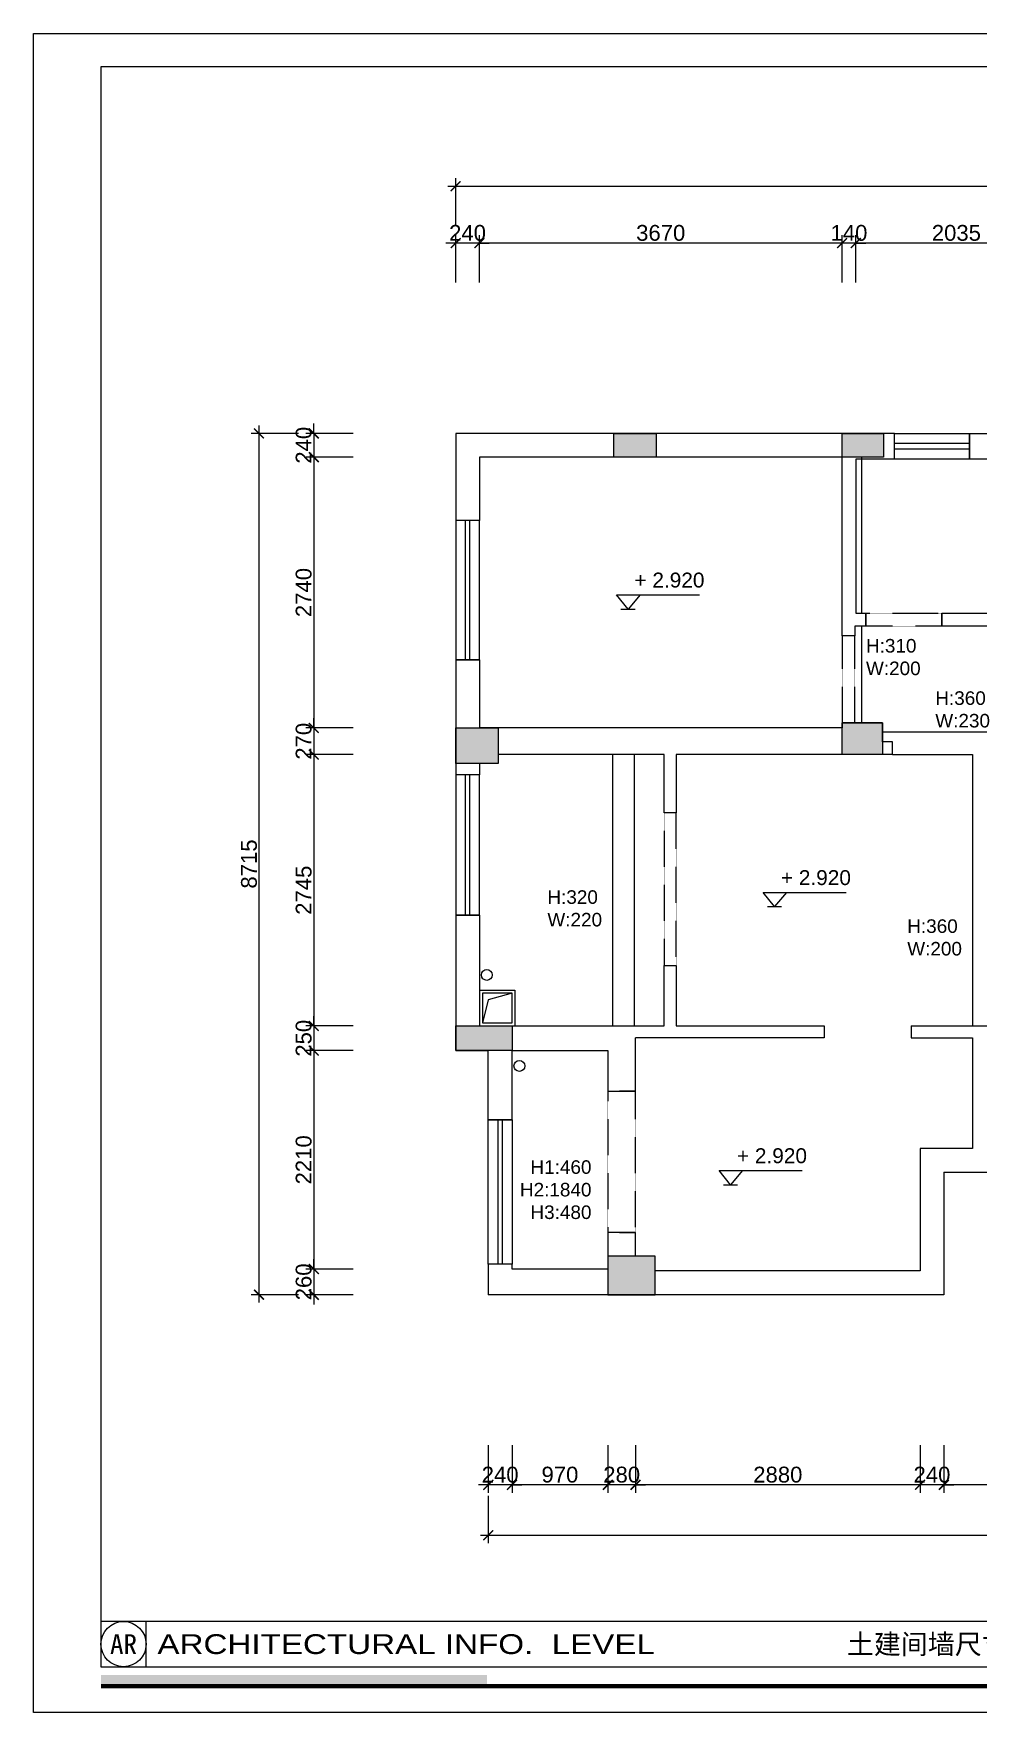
# Model space of a CAD drawing. Header units: millimetres. Extents: x 148889 to 229003, y -70503 to 111106.
# Drawn here: x 148889 to 158450, y -7813 to 9174 of the extents above; entities that cross this region are included whole.
import ezdxf
from ezdxf.enums import TextEntityAlignment as Align
from ezdxf.lldxf.tags import DXFTag

# ---------------------------------------------------------------- set-up
doc = ezdxf.new("R2010")
doc.units = ezdxf.units.MM
doc.header["$PDMODE"] = 3
doc.linetypes.add('HIDDEN', pattern=[0.375, 0.25, -0.125])
for name, color, linetype in [('C-梁线', 6, 'Continuous'), ('C-门套', 16, 'Continuous'), ('P-原墙线', 7, 'Continuous'), ('P-外部尺寸', 44, 'Continuous'), ('P-窗', 3, 'Continuous'), ('W-图框', 251, 'Continuous'), ('大墨图框', 4, 'Continuous')]:
    doc.layers.add(name, color=color, linetype=linetype)
doc.styles.add('Arial', font='arial.ttf')
doc.styles.add('HZxxx', font='SimSun.ttf', dxfattribs={"height": 300})
doc.styles.add('LOGO', font='arial.ttf')
doc.styles.add('LOGO-2', font='', dxfattribs={"width": 0.8})
doc.styles.add('NAME-1', font='simhei_0.ttf')
doc.styles.add('NAME-2', font='swisse.ttf')
doc.styles.get("Standard").update_dxf_attribs({"font": 'simhei_0.ttf'})
doc.styles.get('LOGO-2').set_extended_font_data('Arial Black')
tags = doc.linetypes.add('ACAD_ISO03W100', pattern=[30, 12, -18]).pattern_tags.tags
tags[6:7] = [DXFTag(74, 4), DXFTag(75, 0), DXFTag(340, '0'), DXFTag(46, 1.0), DXFTag(50, 0.0), DXFTag(44, 0.0), DXFTag(45, 0.0)]
tags[4:5] = [DXFTag(74, 4), DXFTag(75, 0), DXFTag(340, '0'), DXFTag(46, 1.0), DXFTag(50, 0.0), DXFTag(44, 0.0), DXFTag(45, 0.0)]
doc.dimstyles.new('1比80', dxfattribs={"dimscale": 80, "dimtxt": 2, "dimasz": 1.25, "dimexe": 1, "dimexo": 1, "dimgap": 0.25, "dimtad": 1, "dimdec": 0, "dimrnd": 0.005, "dimzin": 0, "dimdsep": 46, "dimtxsty": 'Arial', "dimblk": 'ARCHTICK', "dimcen": 0.125, "dimdle": 1, "dimclrd": 44, "dimclre": 44, "dimclrt": 50, "dimadec": 0, "dimazin": 0, "dimtfac": 1, "dimtdec": 0, "dimtix": 1, "dimtmove": 2, "dimatfit": 3, "dimldrblk": 'DOT', "dimfxl": 5, "dimfxlon": 1, "dimtvp": 1, "dimtolj": 1, "dimtzin": 0, "dimarcsym": 0})

# ---------------------------------------------------------------- blocks, each defined once
blk = doc.blocks.new('_ArchTick')
at = {"color": 0, "linetype": 'ByBlock', "const_width": 0.15}
blk.add_lwpolyline([(-0.5, -0.5), (0.5, 0.5)], dxfattribs=at)
blk = doc.blocks.new('*D100')
at = {"layer": 'Defpoints', "color": 0}
for p in [(158100, -3150), (160355, -3150), (158100, -5510)]:
    blk.add_point(p, dxfattribs=at)
at = {"layer": 'P-外部尺寸', "color": 44, "lineweight": -2}
for p, q in [((158100, -5110), (158100, -5590)), ((160355, -5110), (160355, -5590)), ((160435, -5510), (158020, -5510))]:
    blk.add_line(p, q, dxfattribs=at)
at = {"layer": 'P-外部尺寸', "color": 44, "lineweight": -2, "xscale": 100, "yscale": 100, "zscale": 100, "rotation": 180}
blk.add_blockref('_ArchTick', (158100, -5510), dxfattribs=at)
at = {"layer": 'P-外部尺寸', "color": 44, "lineweight": -2, "xscale": 100, "yscale": 100, "zscale": 100}
blk.add_blockref('_ArchTick', (160355, -5510), dxfattribs=at)
at = {"layer": 'P-外部尺寸', "color": 50, "insert": (159227, -5408), "char_height": 160, "attachment_point": 5, "style": 'Arial'}
blk.add_mtext('\\A1;2255', dxfattribs=at)
blk = doc.blocks.new('_Dot')
at = {"color": 0, "linetype": 'ByBlock', "lineweight": -2}
blk.add_line((-0.5, 0), (-1, 0), dxfattribs=at)
at = {"color": 0, "linetype": 'ByBlock', "const_width": 0.5}
blk.add_lwpolyline([(-0.25, 0, 1), (0.25, 0, 1)], format="xyb", close=True, dxfattribs=at)
blk = doc.blocks.new('*D101')
at = {"layer": 'Defpoints', "color": 0}
for p in [(157860, -3150), (158100, -3150), (157860, -5510)]:
    blk.add_point(p, dxfattribs=at)
at = {"layer": 'P-外部尺寸', "color": 44, "lineweight": -2}
for p, q in [((157860, -5110), (157860, -5590)), ((158100, -5110), (158100, -5590)), ((157860, -5510), (157760, -5510)), ((158100, -5510), (157860, -5510)), ((158100, -5510), (158200, -5510))]:
    blk.add_line(p, q, dxfattribs=at)
at = {"layer": 'P-外部尺寸', "color": 44, "lineweight": -2, "xscale": 100, "yscale": 100, "zscale": 100}
blk.add_blockref('_ArchTick', (157860, -5510), dxfattribs=at)
at = {"layer": 'P-外部尺寸', "color": 44, "lineweight": -2, "xscale": 100, "yscale": 100, "zscale": 100, "rotation": 180}
blk.add_blockref('_ArchTick', (158100, -5510), dxfattribs=at)
at = {"layer": 'P-外部尺寸', "color": 50, "insert": (157980, -5408), "char_height": 160, "attachment_point": 5, "style": 'Arial'}
blk.add_mtext('\\A1;240', dxfattribs=at)
blk = doc.blocks.new('*D102')
at = {"layer": 'Defpoints', "color": 0}
for p in [(154980, -3077), (157860, -3150), (154980, -5510)]:
    blk.add_point(p, dxfattribs=at)
at = {"layer": 'P-外部尺寸', "color": 44, "lineweight": -2}
for p, q in [((154980, -5110), (154980, -5590)), ((157860, -5110), (157860, -5590)), ((157940, -5510), (154900, -5510))]:
    blk.add_line(p, q, dxfattribs=at)
at = {"layer": 'P-外部尺寸', "color": 44, "lineweight": -2, "xscale": 100, "yscale": 100, "zscale": 100, "rotation": 180}
blk.add_blockref('_ArchTick', (154980, -5510), dxfattribs=at)
at = {"layer": 'P-外部尺寸', "color": 44, "lineweight": -2, "xscale": 100, "yscale": 100, "zscale": 100}
blk.add_blockref('_ArchTick', (157860, -5510), dxfattribs=at)
at = {"layer": 'P-外部尺寸', "color": 50, "insert": (156420, -5408), "char_height": 160, "attachment_point": 5, "style": 'Arial'}
blk.add_mtext('\\A1;2880', dxfattribs=at)
blk = doc.blocks.new('*D103')
at = {"layer": 'Defpoints', "color": 0}
for p in [(154700, -2957), (154980, -3077), (154700, -5510)]:
    blk.add_point(p, dxfattribs=at)
at = {"layer": 'P-外部尺寸', "color": 44, "lineweight": -2}
for p, q in [((154700, -5110), (154700, -5590)), ((154980, -5110), (154980, -5590)), ((154700, -5510), (154600, -5510)), ((154980, -5510), (154700, -5510)), ((154980, -5510), (155080, -5510))]:
    blk.add_line(p, q, dxfattribs=at)
at = {"layer": 'P-外部尺寸', "color": 44, "lineweight": -2, "xscale": 100, "yscale": 100, "zscale": 100}
blk.add_blockref('_ArchTick', (154700, -5510), dxfattribs=at)
at = {"layer": 'P-外部尺寸', "color": 44, "lineweight": -2, "xscale": 100, "yscale": 100, "zscale": 100, "rotation": 180}
blk.add_blockref('_ArchTick', (154980, -5510), dxfattribs=at)
at = {"layer": 'P-外部尺寸', "color": 50, "insert": (154840, -5408), "char_height": 160, "attachment_point": 5, "style": 'Arial'}
blk.add_mtext('\\A1;280', dxfattribs=at)
blk = doc.blocks.new('*D104')
at = {"layer": 'Defpoints', "color": 0}
for p in [(154700, -2957), (153730, -3327), (153730, -5510)]:
    blk.add_point(p, dxfattribs=at)
at = {"layer": 'P-外部尺寸', "color": 44, "lineweight": -2}
for p, q in [((153730, -5110), (153730, -5590)), ((154700, -5110), (154700, -5590)), ((154780, -5510), (153650, -5510))]:
    blk.add_line(p, q, dxfattribs=at)
at = {"layer": 'P-外部尺寸', "color": 44, "lineweight": -2, "xscale": 100, "yscale": 100, "zscale": 100, "rotation": 180}
blk.add_blockref('_ArchTick', (153730, -5510), dxfattribs=at)
at = {"layer": 'P-外部尺寸', "color": 44, "lineweight": -2, "xscale": 100, "yscale": 100, "zscale": 100}
blk.add_blockref('_ArchTick', (154700, -5510), dxfattribs=at)
at = {"layer": 'P-外部尺寸', "color": 50, "insert": (154215, -5408), "char_height": 160, "attachment_point": 5, "style": 'Arial'}
blk.add_mtext('\\A1;970', dxfattribs=at)
blk = doc.blocks.new('*D105')
at = {"layer": 'Defpoints', "color": 0}
for p in [(153490, -3327), (153730, -3327), (153490, -5510)]:
    blk.add_point(p, dxfattribs=at)
at = {"layer": 'P-外部尺寸', "color": 44, "lineweight": -2}
for p, q in [((153490, -5110), (153490, -5590)), ((153730, -5110), (153730, -5590)), ((153490, -5510), (153390, -5510)), ((153730, -5510), (153490, -5510)), ((153730, -5510), (153830, -5510))]:
    blk.add_line(p, q, dxfattribs=at)
at = {"layer": 'P-外部尺寸', "color": 44, "lineweight": -2, "xscale": 100, "yscale": 100, "zscale": 100}
blk.add_blockref('_ArchTick', (153490, -5510), dxfattribs=at)
at = {"layer": 'P-外部尺寸', "color": 44, "lineweight": -2, "xscale": 100, "yscale": 100, "zscale": 100, "rotation": 180}
blk.add_blockref('_ArchTick', (153730, -5510), dxfattribs=at)
at = {"layer": 'P-外部尺寸', "color": 50, "insert": (153610, -5408), "char_height": 160, "attachment_point": 5, "style": 'Arial'}
blk.add_mtext('\\A1;240', dxfattribs=at)
blk = doc.blocks.new('*D106')
at = {"layer": 'Defpoints', "color": 0}
for p in [(153490, -5110), (167805, -5110), (167805, -6020)]:
    blk.add_point(p, dxfattribs=at)
at = {"layer": 'P-外部尺寸', "color": 44, "lineweight": -2}
for p, q in [((153490, -5620), (153490, -6100)), ((167805, -5620), (167805, -6100)), ((153410, -6020), (167885, -6020))]:
    blk.add_line(p, q, dxfattribs=at)
at = {"layer": 'P-外部尺寸', "color": 44, "lineweight": -2, "xscale": 100, "yscale": 100, "zscale": 100, "rotation": 180}
blk.add_blockref('_ArchTick', (153490, -6020), dxfattribs=at)
at = {"layer": 'P-外部尺寸', "color": 44, "lineweight": -2, "xscale": 100, "yscale": 100, "zscale": 100}
blk.add_blockref('_ArchTick', (167805, -6020), dxfattribs=at)
at = {"layer": 'P-外部尺寸', "color": 50, "insert": (160647, -5918), "char_height": 160, "attachment_point": 5, "style": 'Arial'}
blk.add_mtext('\\A1;14315', dxfattribs=at)
blk = doc.blocks.new('*D122')
at = {"layer": 'Defpoints', "color": 0}
for p in [(157210, 7054), (159245, 6108), (157210, 4868)]:
    blk.add_point(p, dxfattribs=at)
at = {"layer": 'P-外部尺寸', "color": 44, "lineweight": -2}
for p, q in [((159325, 7054), (157130, 7054)), ((157210, 6654), (157210, 7134)), ((159245, 6654), (159245, 7134))]:
    blk.add_line(p, q, dxfattribs=at)
at = {"layer": 'P-外部尺寸', "color": 44, "lineweight": -2, "xscale": 100, "yscale": 100, "zscale": 100, "rotation": 180}
blk.add_blockref('_ArchTick', (157210, 7054), dxfattribs=at)
at = {"layer": 'P-外部尺寸', "color": 44, "lineweight": -2, "xscale": 100, "yscale": 100, "zscale": 100}
blk.add_blockref('_ArchTick', (159245, 7054), dxfattribs=at)
at = {"layer": 'P-外部尺寸', "color": 50, "insert": (158227, 7156), "char_height": 160, "attachment_point": 5, "style": 'Arial'}
blk.add_mtext('\\A1;2035', dxfattribs=at)
blk = doc.blocks.new('*D123')
at = {"layer": 'Defpoints', "color": 0}
for p in [(157070, 7054), (157070, 4888), (157210, 4868)]:
    blk.add_point(p, dxfattribs=at)
at = {"layer": 'P-外部尺寸', "color": 44, "lineweight": -2}
for p, q in [((157070, 7054), (156970, 7054)), ((157070, 6654), (157070, 7134)), ((157210, 7054), (157070, 7054)), ((157210, 6654), (157210, 7134)), ((157210, 7054), (157310, 7054))]:
    blk.add_line(p, q, dxfattribs=at)
at = {"layer": 'P-外部尺寸', "color": 44, "lineweight": -2, "xscale": 100, "yscale": 100, "zscale": 100}
blk.add_blockref('_ArchTick', (157070, 7054), dxfattribs=at)
at = {"layer": 'P-外部尺寸', "color": 44, "lineweight": -2, "xscale": 100, "yscale": 100, "zscale": 100, "rotation": 180}
blk.add_blockref('_ArchTick', (157210, 7054), dxfattribs=at)
at = {"layer": 'P-外部尺寸', "color": 50, "insert": (157140, 7156), "char_height": 160, "attachment_point": 5, "style": 'Arial'}
blk.add_mtext('\\A1;140', dxfattribs=at)
blk = doc.blocks.new('*D124')
at = {"layer": 'Defpoints', "color": 0}
for p in [(153400, 7054), (153400, 4888), (157070, 4888)]:
    blk.add_point(p, dxfattribs=at)
at = {"layer": 'P-外部尺寸', "color": 44, "lineweight": -2}
for p, q in [((157150, 7054), (153320, 7054)), ((153400, 6654), (153400, 7134)), ((157070, 6654), (157070, 7134))]:
    blk.add_line(p, q, dxfattribs=at)
at = {"layer": 'P-外部尺寸', "color": 44, "lineweight": -2, "xscale": 100, "yscale": 100, "zscale": 100, "rotation": 180}
blk.add_blockref('_ArchTick', (153400, 7054), dxfattribs=at)
at = {"layer": 'P-外部尺寸', "color": 44, "lineweight": -2, "xscale": 100, "yscale": 100, "zscale": 100}
blk.add_blockref('_ArchTick', (157070, 7054), dxfattribs=at)
at = {"layer": 'P-外部尺寸', "color": 50, "insert": (155235, 7156), "char_height": 160, "attachment_point": 5, "style": 'Arial'}
blk.add_mtext('\\A1;3670', dxfattribs=at)
blk = doc.blocks.new('*D125')
at = {"layer": 'Defpoints', "color": 0}
for p in [(153160, 7054), (153160, 4888), (153400, 4888)]:
    blk.add_point(p, dxfattribs=at)
at = {"layer": 'P-外部尺寸', "color": 44, "lineweight": -2}
for p, q in [((153160, 7054), (153060, 7054)), ((153160, 6654), (153160, 7134)), ((153400, 7054), (153160, 7054)), ((153400, 6654), (153400, 7134)), ((153400, 7054), (153500, 7054))]:
    blk.add_line(p, q, dxfattribs=at)
at = {"layer": 'P-外部尺寸', "color": 44, "lineweight": -2, "xscale": 100, "yscale": 100, "zscale": 100}
blk.add_blockref('_ArchTick', (153160, 7054), dxfattribs=at)
at = {"layer": 'P-外部尺寸', "color": 44, "lineweight": -2, "xscale": 100, "yscale": 100, "zscale": 100, "rotation": 180}
blk.add_blockref('_ArchTick', (153400, 7054), dxfattribs=at)
at = {"layer": 'P-外部尺寸', "color": 50, "insert": (153280, 7156), "char_height": 160, "attachment_point": 5, "style": 'Arial'}
blk.add_mtext('\\A1;240', dxfattribs=at)
blk = doc.blocks.new('*D126')
at = {"layer": 'Defpoints', "color": 0}
for p in [(153944, 5128), (151724, 4888), (153944, 4888)]:
    blk.add_point(p, dxfattribs=at)
at = {"layer": 'P-外部尺寸', "color": 44, "lineweight": -2}
for p, q in [((152124, 5128), (151644, 5128)), ((151724, 5128), (151724, 5228)), ((151724, 5128), (151724, 4888)), ((152124, 4888), (151644, 4888)), ((151724, 4888), (151724, 4788))]:
    blk.add_line(p, q, dxfattribs=at)
at = {"layer": 'P-外部尺寸', "color": 44, "lineweight": -2, "xscale": 100, "yscale": 100, "zscale": 100}
for p, rotation in [((151724, 5128), 270), ((151724, 4888), 90)]:
    blk.add_blockref('_ArchTick', p, dxfattribs=dict(at, rotation=rotation))
at = {"layer": 'P-外部尺寸', "color": 50, "insert": (151622, 5008), "char_height": 160, "attachment_point": 5, "rotation": 90, "style": 'Arial'}
blk.add_mtext('\\A1;240', dxfattribs=at)
blk = doc.blocks.new('*D127')
at = {"layer": 'Defpoints', "color": 0}
for p in [(153944, 4888), (151724, 2148), (154709, 2148)]:
    blk.add_point(p, dxfattribs=at)
at = {"layer": 'P-外部尺寸', "color": 44, "lineweight": -2}
for p, q in [((151724, 4968), (151724, 2068)), ((152124, 4888), (151644, 4888)), ((152124, 2148), (151644, 2148))]:
    blk.add_line(p, q, dxfattribs=at)
at = {"layer": 'P-外部尺寸', "color": 44, "lineweight": -2, "xscale": 100, "yscale": 100, "zscale": 100}
for p, rotation in [((151724, 4888), 90), ((151724, 2148), 270)]:
    blk.add_blockref('_ArchTick', p, dxfattribs=dict(at, rotation=rotation))
at = {"layer": 'P-外部尺寸', "color": 50, "insert": (151622, 3518), "char_height": 160, "attachment_point": 5, "rotation": 90, "style": 'Arial'}
blk.add_mtext('\\A1;2740', dxfattribs=at)
blk = doc.blocks.new('*D128')
at = {"layer": 'Defpoints', "color": 0}
for p in [(154709, 2148), (151724, 1878), (154709, 1878)]:
    blk.add_point(p, dxfattribs=at)
at = {"layer": 'P-外部尺寸', "color": 44, "lineweight": -2}
for p, q in [((151724, 2148), (151724, 2248)), ((152124, 2148), (151644, 2148)), ((151724, 2148), (151724, 1878)), ((152124, 1878), (151644, 1878)), ((151724, 1878), (151724, 1778))]:
    blk.add_line(p, q, dxfattribs=at)
at = {"layer": 'P-外部尺寸', "color": 44, "lineweight": -2, "xscale": 100, "yscale": 100, "zscale": 100}
for p, rotation in [((151724, 2148), 270), ((151724, 1878), 90)]:
    blk.add_blockref('_ArchTick', p, dxfattribs=dict(at, rotation=rotation))
at = {"layer": 'P-外部尺寸', "color": 50, "insert": (151622, 2013), "char_height": 160, "attachment_point": 5, "rotation": 90, "style": 'Arial'}
blk.add_mtext('\\A1;270', dxfattribs=at)
blk = doc.blocks.new('*D129')
at = {"layer": 'Defpoints', "color": 0}
for p in [(154709, 1878), (151724, -867), (154529, -867)]:
    blk.add_point(p, dxfattribs=at)
at = {"layer": 'P-外部尺寸', "color": 44, "lineweight": -2}
for p, q in [((152124, 1878), (151644, 1878)), ((151724, 1958), (151724, -947)), ((152124, -867), (151644, -867))]:
    blk.add_line(p, q, dxfattribs=at)
at = {"layer": 'P-外部尺寸', "color": 44, "lineweight": -2, "xscale": 100, "yscale": 100, "zscale": 100}
for p, rotation in [((151724, 1878), 90), ((151724, -867), 270)]:
    blk.add_blockref('_ArchTick', p, dxfattribs=dict(at, rotation=rotation))
at = {"layer": 'P-外部尺寸', "color": 50, "insert": (151622, 506), "char_height": 160, "attachment_point": 5, "rotation": 90, "style": 'Arial'}
blk.add_mtext('\\A1;2745', dxfattribs=at)
blk = doc.blocks.new('*D130')
at = {"layer": 'Defpoints', "color": 0}
for p in [(154529, -867), (151724, -1117), (154529, -1117)]:
    blk.add_point(p, dxfattribs=at)
at = {"layer": 'P-外部尺寸', "color": 44, "lineweight": -2}
for p, q in [((151724, -867), (151724, -767)), ((152124, -867), (151644, -867)), ((151724, -867), (151724, -1117)), ((152124, -1117), (151644, -1117)), ((151724, -1117), (151724, -1217))]:
    blk.add_line(p, q, dxfattribs=at)
at = {"layer": 'P-外部尺寸', "color": 44, "lineweight": -2, "xscale": 100, "yscale": 100, "zscale": 100}
for p, rotation in [((151724, -867), 270), ((151724, -1117), 90)]:
    blk.add_blockref('_ArchTick', p, dxfattribs=dict(at, rotation=rotation))
at = {"layer": 'P-外部尺寸', "color": 50, "insert": (151622, -992), "char_height": 160, "attachment_point": 5, "rotation": 90, "style": 'Arial'}
blk.add_mtext('\\A1;250', dxfattribs=at)
blk = doc.blocks.new('*D131')
at = {"layer": 'Defpoints', "color": 0}
for p in [(154529, -1117), (151724, -3327), (154417, -3327)]:
    blk.add_point(p, dxfattribs=at)
at = {"layer": 'P-外部尺寸', "color": 44, "lineweight": -2}
for p, q in [((152124, -1117), (151644, -1117)), ((151724, -1037), (151724, -3407)), ((152124, -3327), (151644, -3327))]:
    blk.add_line(p, q, dxfattribs=at)
at = {"layer": 'P-外部尺寸', "color": 44, "lineweight": -2, "xscale": 100, "yscale": 100, "zscale": 100}
for p, rotation in [((151724, -1117), 90), ((151724, -3327), 270)]:
    blk.add_blockref('_ArchTick', p, dxfattribs=dict(at, rotation=rotation))
at = {"layer": 'P-外部尺寸', "color": 50, "insert": (151622, -2222), "char_height": 160, "attachment_point": 5, "rotation": 90, "style": 'Arial'}
blk.add_mtext('\\A1;2210', dxfattribs=at)
blk = doc.blocks.new('*D132')
at = {"layer": 'Defpoints', "color": 0}
for p in [(154417, -3327), (151724, -3587), (154417, -3587)]:
    blk.add_point(p, dxfattribs=at)
at = {"layer": 'P-外部尺寸', "color": 44, "lineweight": -2}
for p, q in [((151724, -3327), (151724, -3227)), ((152124, -3327), (151644, -3327)), ((151724, -3327), (151724, -3587)), ((152124, -3587), (151644, -3587)), ((151724, -3587), (151724, -3687))]:
    blk.add_line(p, q, dxfattribs=at)
at = {"layer": 'P-外部尺寸', "color": 44, "lineweight": -2, "xscale": 100, "yscale": 100, "zscale": 100}
for p, rotation in [((151724, -3327), 270), ((151724, -3587), 90)]:
    blk.add_blockref('_ArchTick', p, dxfattribs=dict(at, rotation=rotation))
at = {"layer": 'P-外部尺寸', "color": 50, "insert": (151622, -3457), "char_height": 160, "attachment_point": 5, "rotation": 90, "style": 'Arial'}
blk.add_mtext('\\A1;260', dxfattribs=at)
blk = doc.blocks.new('*D133')
at = {"layer": 'Defpoints', "color": 0}
for p in [(151170, 5128), (152124, 5128), (152124, -3587)]:
    blk.add_point(p, dxfattribs=at)
at = {"layer": 'P-外部尺寸', "color": 44, "lineweight": -2}
for p, q in [((151570, 5128), (151090, 5128)), ((151170, -3667), (151170, 5208)), ((151570, -3587), (151090, -3587))]:
    blk.add_line(p, q, dxfattribs=at)
at = {"layer": 'P-外部尺寸', "color": 44, "lineweight": -2, "xscale": 100, "yscale": 100, "zscale": 100}
for p, rotation in [((151170, 5128), 90), ((151170, -3587), 270)]:
    blk.add_blockref('_ArchTick', p, dxfattribs=dict(at, rotation=rotation))
at = {"layer": 'P-外部尺寸', "color": 50, "insert": (151069, 771), "char_height": 160, "attachment_point": 5, "rotation": 90, "style": 'Arial'}
blk.add_mtext('\\A1;8715', dxfattribs=at)
blk = doc.blocks.new('*D134')
at = {"layer": 'Defpoints', "color": 0}
for p in [(166985, 7629), (153160, 6654), (166985, 6654)]:
    blk.add_point(p, dxfattribs=at)
at = {"layer": 'P-外部尺寸', "color": 44, "lineweight": -2}
for p, q in [((153160, 7229), (153160, 7709)), ((166985, 7229), (166985, 7709)), ((153080, 7629), (167065, 7629))]:
    blk.add_line(p, q, dxfattribs=at)
at = {"layer": 'P-外部尺寸', "color": 44, "lineweight": -2, "xscale": 100, "yscale": 100, "zscale": 100, "rotation": 180}
blk.add_blockref('_ArchTick', (153160, 7629), dxfattribs=at)
at = {"layer": 'P-外部尺寸', "color": 44, "lineweight": -2, "xscale": 100, "yscale": 100, "zscale": 100}
blk.add_blockref('_ArchTick', (166985, 7629), dxfattribs=at)
at = {"layer": 'P-外部尺寸', "color": 50, "insert": (160072, 7730), "char_height": 160, "attachment_point": 5, "style": 'Arial'}
blk.add_mtext('\\A1;13825', dxfattribs=at)
blk = doc.blocks.new('syi')
at = {"layer": 'C-梁线'}
for p, q in [((167517, 147864), (168357, 147864)), ((167633, 147720), (167517, 147864)), ((167517, 147864), (167755, 147864)), ((167755, 147864), (167633, 147720)), ((167561, 147720), (167704, 147720))]:
    blk.add_line(p, q, dxfattribs=at)
blk = doc.blocks.new('sfbhsrdfbh')
h = blk.add_hatch(color=252)
h.paths.add_polyline_path([(449.17, 252.92), (449.17, 254.24), (445.47, 254.24), (445.47, 258.95), (443.68, 258.95), (443.68, 252.92)])
h.paths.add_polyline_path([(464.46, 252.92), (464.46, 254.24), (460.76, 254.24), (460.76, 258.95), (458.96, 258.95), (458.96, 252.92)])
h = blk.add_hatch(color=256)
h.paths.add_polyline_path([(455.17, 253.92), (452.17, 253.92), (452.17, 255.43), (455.17, 255.43), (455.17, 256.43), (452.17, 256.43), (452.17, 257.95), (455.17, 257.95), (455.17, 258.95), (450.17, 258.95), (450.17, 252.92), (455.17, 252.92)])
h.paths.add_polyline_path([(457.96, 258.95), (456.17, 258.95), (456.17, 252.92), (457.96, 252.92)])
h = blk.add_hatch(color=252)
h.paths.add_polyline_path([(469.69, 258.97), (467.7, 258.97), (465.46, 252.92), (467.27, 252.92), (467.55, 253.92), (469.78, 253.92), (470.1, 252.92), (471.96, 252.92)])
h.paths.add_polyline_path([(469.38, 255.16), (467.95, 255.16), (468.67, 257.45)], flags=16)
at = {"layer": '大墨图框'}
for color, points in [(1, [(458.99, 238.18), (473.09, 238.18), (473.09, 238.57), (458.99, 238.57)]), (0, [(136.42, -11.95), (68.08, -11.95), (68.08, -10), (136.42, -10)])]:
    blk.add_hatch(color=color, dxfattribs=at).paths.add_polyline_path(points)
at = {"color": 252}
for p, q in [((443.68, 258.95), (443.68, 252.92)), ((443.68, 258.95), (443.68, 252.92)), ((445.47, 258.95), (443.68, 258.95)), ((445.47, 254.24), (445.47, 258.95)), ((458.96, 258.95), (458.96, 252.92)), ((460.76, 258.95), (458.96, 258.95)), ((460.76, 254.24), (460.76, 258.95)), ((465.46, 252.92), (467.7, 258.97)), ((467.7, 258.97), (469.69, 258.97)), ((471.96, 252.92), (469.69, 258.97)), ((445.47, 257.57), (445.47, 254.24)), ((460.76, 257.57), (460.76, 254.24)), ((468.63, 257.33), (467.95, 255.16)), ((468.63, 257.33), (468.71, 257.33)), ((468.71, 257.33), (469.38, 255.16)), ((443.68, 252.92), (446.93, 252.92)), ((443.68, 252.92), (449.17, 252.92)), ((445.47, 254.24), (446.35, 254.24)), ((449.17, 254.24), (445.47, 254.24)), ((449.17, 252.92), (449.17, 254.24)), ((458.96, 252.92), (463.96, 252.92)), ((458.96, 252.92), (462.21, 252.92)), ((458.96, 252.92), (464.46, 252.92)), ((460.76, 254.24), (461.64, 254.24)), ((464.46, 254.24), (460.76, 254.24)), ((464.46, 252.92), (464.46, 254.24)), ((465.46, 252.92), (467.27, 252.92)), ((467.55, 253.92), (467.27, 252.92)), ((467.55, 253.92), (469.78, 253.92)), ((469.38, 255.16), (467.95, 255.16)), ((469.78, 253.92), (470.1, 252.92)), ((470.1, 252.92), (471.96, 252.92))]:
    blk.add_line(p, q, dxfattribs=at)
for p, q in [((450.17, 258.95), (450.17, 252.92)), ((450.17, 258.95), (455.17, 258.95)), ((455.17, 258.95), (455.17, 257.95)), ((457.96, 258.95), (457.96, 252.92)), ((457.96, 258.95), (457.96, 252.92)), ((450.17, 256.6), (450.17, 255.26)), ((452.17, 257.95), (455.17, 257.95)), ((452.17, 257.95), (452.17, 256.43)), ((452.17, 256.43), (455.17, 256.43)), ((452.17, 255.43), (455.17, 255.43)), ((452.17, 255.43), (452.17, 253.92)), ((455.17, 255.43), (455.17, 256.43)), ((450.17, 252.92), (455.17, 252.92)), ((452.17, 253.92), (455.17, 253.92)), ((455.17, 253.92), (455.17, 252.92))]:
    blk.add_line(p, q)
blk.add_lwpolyline([(456.17, 258.95), (457.96, 258.95), (457.96, 252.92), (456.17, 252.92)], close=True)
at = {"layer": '大墨图框', "color": 1, "linetype": 'ByBlock'}
for p, q in [((445.17, 251.67), (445.17, 249.2)), ((470.61, 251.67), (470.61, 249.2))]:
    blk.add_line(p, q, dxfattribs=at)
at = {"layer": '大墨图框', "color": 4, "linetype": 'ByBlock', "ltscale": 100}
for points in [[(56.17, 280.38), (476.17, 280.38), (476.17, -16.59), (56.17, -16.59)], [(438.91, 274.48), (68.08, 274.48), (68.08, -8.51), (438.91, -8.51)]]:
    blk.add_lwpolyline(points, close=True, dxfattribs=at)
at = {"layer": '大墨图框', "color": 1}
blk.add_lwpolyline([(458.99, 238.18), (473.09, 238.18), (473.09, 238.57), (458.99, 238.57)], close=True, dxfattribs=at)
at = {"layer": '大墨图框', "color": 1, "const_width": 0.755}
for points in [[(442.68, 236.01), (473.12, 236.01)], [(442.68, 196.67), (473.12, 196.67)], [(442.68, 124.3), (473.12, 124.3)], [(443.22, 86.49), (473.66, 86.49)], [(443.22, 61.59), (473.66, 61.59)]]:
    blk.add_lwpolyline(points, dxfattribs=at)
at = {"layer": '大墨图框', "color": 0, "const_width": 0.725}
blk.add_lwpolyline([(68.08, -11.95), (470.84, -11.95)], dxfattribs=at)
at = {"layer": '大墨图框', "color": 1}
for s, height, style, width, p in [('PROJECT', 1.74, 'LOGO-2', 1, (442.68, 233.02)), ('PROJECT ADD', 1.7396, 'LOGO-2', 1, (443.22, 213.45)), ('DRAWING  TITLE', 1.7396, 'LOGO-2', 1, (443.22, 121.1)), ('MEASURE ', 1.305, 'LOGO', 0.96, (443.21, 101.73)), (':', 1.3, 'LOGO', 1, (455.94, 101.73)), ('PROPORTION', 1.305, 'LOGO', 0.96, (443.21, 96.6)), (':', 1.3, 'LOGO', 1, (455.94, 96.6)), ('PROJECT REF', 1.3047, 'LOGO', 0.96, (443.21, 91.83)), (':', 1.3, 'LOGO', 1, (455.94, 91.83)), ('COMPANT ADD', 1.7396, 'LOGO-2', 1, (443.5, 83.15)), ('TEL', 1.74, 'LOGO-2', 1, (443.5, 69.91))]:
    blk.add_text(s, height=height, dxfattribs=dict(at, style=style, width=width)).set_placement(p)
at = {"layer": '大墨图框', "color": 1, "linetype": 'ByBlock', "insert": (442.02, 251.48), "char_height": 1.4825, "width": 35.6207, "attachment_point": 1}
blk.add_mtext('{\\C0;    室  内  空  间  设  计}', dxfattribs=at)
at = {"layer": '大墨图框', "color": 1, "attachment_point": 1}
for s, insert, char_height, width, style in [('{\\fSimSun|b0|i0|c134|p54;【\\fSimHei|b0|i0|c134|p2;\\H0.9167x;桃园小镇.芳菲苑\\fSimSun|b0|i0|c134|p54;\\H1.091x;】}', (448.91, 225.33), 2.07549, 33.5093, 'LOGO'), ('{\\fSimHei|b0|i0|c134|p2;\\H0.9167x;6幢\\fArial|b0|i0|c0|p34;3\\fSimHei|b0|i0|c134|p2;单元\\fArial|b0|i0|c0|p34;301}', (449.53, 206.99), 2.07549, 24.9373, 'LOGO'), ('{\\H1.116x;133\\fSimSun|b0|i0|c134|p54;平方}', (459.03, 103.4), 2.0755, 24.9373, 'LOGO'), ('{\\H1.116x;1:60}', (459.52, 98.21), 2.0755, 24.9373, 'LOGO'), ('{\\H1.116x;15757159809}', (452.66, 66.48), 1.328, 21.8201, 'LOGO'), ('{\\fArial|b0|i0|c0|p34;DESIGN:}', (444.03, 59.76), 1.7203, 2.1993, 'LOGO-2'), ('{\\fArial|b0|i0|c0|p34;COLLOCATION:}', (443.81, 46.58), 1.7203, 2.1993, 'LOGO-2'), ('{\\fArial|b0|i0|c0|p34;CHART:}', (443.82, 34.03), 1.7203, 2.1993, 'LOGO-2'), ('{\\fArial|b0|i0|c0|p34;VALIDATION:}', (443.84, 21.24), 1.7203, 2.1993, 'LOGO-2')]:
    blk.add_mtext(s, dxfattribs=dict(at, insert=insert, char_height=char_height, width=width, style=style))
blk = doc.blocks.new('*U94')
at = {"color": 4}
blk.add_line((8, 0), (8, 8), dxfattribs=at)
blk.add_lwpolyline([(0, 0), (370.83, 0), (370.83, 8), (0, 8)], close=True, dxfattribs=at)
at = {"color": 1, "ltscale": 250}
blk.add_circle((4, 4), 4, dxfattribs=at)
at = {"color": 2, "style": 'NAME-1'}
blk.add_attdef('平面布置图', text='', height=3.5, dxfattribs=at).set_placement((54.56, 4), align=Align.MIDDLE_LEFT)
blk.add_attdef('SCALE1:100/比例1:100', text='', height=3.5, dxfattribs=at).set_placement((370.83, 4), align=Align.MIDDLE_RIGHT)
blk.add_attdef('FF', text='', height=3.5, dxfattribs=at).set_placement((4, 4), align=Align.MIDDLE)
at = {"color": 2, "style": 'NAME-2', "width": 1.2}
blk.add_attdef('PLAN', text='', height=3.5, dxfattribs=at).set_placement((10, 4), align=Align.MIDDLE_LEFT)

msp = doc.modelspace()

# ---------------------------------------------------------------- hatches: boundary and pattern name
at = {"layer": 'P-原墙线'}
h = msp.add_hatch(color=8, dxfattribs=at)
h.dxf.hatch_style = 1
h.paths.add_polyline_path([(164975, 6108.4), (164975, 5798.4), (165385, 5798.4), (165385, 6108.4)])
h.paths.add_polyline_path([(165275, 2638.4), (164975, 2638.4), (164975, 2138.4), (165275, 2138.4)])
h.paths.add_polyline_path([(165375, -1236.6), (164975, -1236.6), (164975, -1586.6), (165375, -1586.6)])
h.paths.add_polyline_path([(166545, -1586.6), (167195, -1586.6), (167195, -1236.6), (166545, -1236.6)])
h.paths.add_polyline_path([(160355, -3316.6), (160355, -3736.6), (160730, -3736.6), (160730, -3316.6)])
h.paths.add_polyline_path([(162800, -4886.6), (163075, -4886.6), (163075, -4556.6), (162800, -4556.6)])
h.paths.add_polyline_path([(166545, -4646.6), (166545, -4886.6), (167195, -4886.6), (167195, -4646.6)])
h.paths.add_polyline_path([(155180, -3196.6), (154700, -3196.6), (154700, -3586.6), (155180, -3586.6)])
h.paths.add_polyline_path([(153730, -1116.6), (153730, -866.6), (153160, -866.6), (153160, -1116.6)])
h.paths.add_polyline_path([(153160, 2148.4), (153160, 1788.4), (153590, 1788.4), (153590, 2148.4)])
h.paths.add_polyline_path([(157480, 1878.4), (157480, 2198.4), (157070, 2198.4), (157070, 1878.4)])
h.paths.add_polyline_path([(160265, 1878.4), (160590, 1878.4), (160590, 2508.4), (160265, 2508.4)])
h.paths.add_polyline_path([(159485, 6108.4), (159245, 6108.4), (159245, 5748.4), (159485, 5748.4)])
h.paths.add_polyline_path([(157490, 4888.4), (157490, 5128.4), (157070, 5128.4), (157070, 4888.4)])
h.paths.add_polyline_path([(155190, 5128.4), (154760, 5128.4), (154760, 4888.4), (155190, 4888.4)])

# ---------------------------------------------------------------- linework, layer by layer
at = {"layer": 'C-梁线', "linetype": 'ACAD_ISO03W100', "ltscale": 0.1}
for p, q in [((157270, 3308.4), (157270, 4888.4)), ((157270, 2198.4), (157270, 3178.4)), ((157480, 2108.4), (159370, 2108.4)), ((154750, -866.6), (154750, 1878.4)), ((154970, -866.6), (154970, 1878.4)), ((157580, 1878.4), (158390, 1878.4)), ((158390, 1878.4), (158390, -866.6))]:
    msp.add_line(p, q, dxfattribs=at)
at = {"layer": 'C-门套', "linetype": 'HIDDEN'}
for points in [[(158080, 3178.4), (157310, 3178.4), (157310, 3308.4), (158080, 3308.4)], [(157070, 2198.4), (157200, 2198.4), (157200, 3078.4), (157070, 3078.4)], [(155270, -256.6), (155390, -256.6), (155390, 1288.4), (155270, 1288.4)], [(154700, -2956.6), (154980, -2956.6), (154980, -1526.6), (154700, -1526.6)]]:
    msp.add_lwpolyline(points, close=True, dxfattribs=at)
at = {"layer": 'P-原墙线'}
for p, q in [((157600, 5128.4), (153160, 5128.4)), ((153160, 5128.4), (153160, 4248.4)), ((157600, 4868.4), (157600, 5128.4)), ((158360, 4868.4), (158360, 5128.4)), ((158360, 5128.4), (159245, 5128.4)), ((157070, 4888.4), (153400, 4888.4)), ((153400, 4888.4), (153400, 4248.4)), ((157070, 3078.4), (157070, 4888.4)), ((157600, 4868.4), (157210, 4868.4)), ((157210, 4868.4), (157210, 3308.4)), ((159360, 4868.4), (158360, 4868.4)), ((153400, 4248.4), (153160, 4248.4)), ((157210, 3308.4), (157310, 3308.4)), ((157310, 3308.4), (157310, 3178.4)), ((158080, 3178.4), (158080, 3308.4)), ((158080, 3308.4), (159360, 3308.4)), ((157200, 3078.4), (157070, 3078.4)), ((157310, 3178.4), (157200, 3178.4)), ((157200, 3178.4), (157200, 3078.4)), ((159370, 3178.4), (158080, 3178.4)), ((153400, 2838.4), (153160, 2838.4)), ((153160, 2838.4), (153160, 1673.4)), ((153400, 2838.4), (153400, 2148.4)), ((157070, 2148.4), (153400, 2148.4)), ((157480, 2198.4), (157070, 2198.4)), ((157070, 2198.4), (157070, 2148.4)), ((157480, 2008.4), (157480, 2198.4)), ((155270, 1878.4), (153590, 1878.4)), ((153590, 1878.4), (153590, 1788.4)), ((155270, 1288.4), (155270, 1878.4)), ((157580, 1878.4), (155390, 1878.4)), ((155390, 1878.4), (155390, 1288.4)), ((157580, 2008.4), (157480, 2008.4)), ((157580, 1878.4), (157580, 2008.4)), ((153590, 1788.4), (153400, 1788.4)), ((153400, 1788.4), (153400, 1673.4)), ((153400, 1673.4), (153160, 1673.4)), ((155390, 1288.4), (155270, 1288.4)), ((153400, 253.4), (153160, 253.4)), ((153160, 253.4), (153160, -1116.6)), ((153400, 253.4), (153400, -866.6)), ((155270, -866.6), (155270, -256.6)), ((155270, -256.6), (155390, -256.6)), ((155390, -256.6), (155390, -866.6)), ((153400, -506.6), (153760, -506.6)), ((153760, -506.6), (153760, -866.6)), ((153400, -866.6), (155270, -866.6)), ((154980, -1526.6), (154980, -986.6)), ((156890, -986.6), (154980, -986.6)), ((155390, -866.6), (156890, -866.6)), ((156890, -866.6), (156890, -986.6)), ((157770, -866.6), (157770, -986.6)), ((157770, -866.6), (158810, -866.6)), ((157770, -986.6), (158390, -986.6)), ((158390, -986.6), (158390, -2106.6)), ((153160, -1116.6), (153490, -1116.6)), ((153490, -1816.6), (153490, -1116.6)), ((153730, -1816.6), (153730, -1116.6)), ((153730, -1116.6), (154700, -1116.6)), ((154700, -1116.6), (154700, -1526.6)), ((154700, -1526.6), (154980, -1526.6)), ((153730, -1816.6), (153490, -1816.6)), ((158390, -2106.6), (157860, -2106.6)), ((157860, -2106.6), (157860, -3346.6)), ((158100, -2346.6), (158100, -3586.6)), ((158100, -2346.6), (159120, -2346.6)), ((154980, -2956.6), (154700, -2956.6)), ((154700, -2956.6), (154700, -3326.6)), ((154980, -3196.6), (154980, -2956.6)), ((155180, -3196.6), (154980, -3196.6)), ((155180, -3346.6), (155180, -3196.6)), ((153730, -3276.6), (153490, -3276.6)), ((153490, -3276.6), (153490, -3586.6)), ((153730, -3326.6), (153730, -3276.6)), ((154700, -3326.6), (153730, -3326.6)), ((157860, -3346.6), (155180, -3346.6)), ((158100, -3586.6), (153490, -3586.6))]:
    msp.add_line(p, q, dxfattribs=at)
for points in [[(155190, 4888.4), (154760, 4888.4), (154760, 5128.4), (155190, 5128.4)], [(157070, 5128.4), (157490, 5128.4), (157490, 4888.4), (157070, 4888.4)], [(153590, 1788.4), (153160, 1788.4), (153160, 2148.4), (153590, 2148.4)], [(157070, 2198.4), (157480, 2198.4), (157480, 1878.4), (157070, 1878.4)], [(153430, -836.6), (153730, -836.6), (153730, -536.6), (153430, -536.6)], [(153730, -1116.6), (153160, -1116.6), (153160, -866.6), (153730, -866.6)], [(155180, -3196.6), (154700, -3196.6), (154700, -3586.6), (155180, -3586.6)]]:
    msp.add_lwpolyline(points, close=True, dxfattribs=at)
msp.add_lwpolyline([(153731, -536.6), (153487.4, -602.8), (153430, -836.6)], dxfattribs=at)
for centre in [(153475, -351.6), (153805, -1271.6)]:
    msp.add_circle(centre, 55, dxfattribs=at)
at = {"layer": 'P-窗'}
for p, q in [((157600, 5028.4), (158360, 5028.4)), ((158360, 4968.4), (157600, 4968.4)), ((153260, 2838.4), (153260, 4248.4)), ((153300, 4248.4), (153300, 2838.4)), ((153260, 253.4), (153260, 1673.4)), ((153300, 1673.4), (153300, 253.4)), ((153590, -3276.6), (153590, -1816.6)), ((153630, -1816.6), (153630, -3276.6))]:
    msp.add_line(p, q, dxfattribs=at)
for points in [[(158360, 4868.4), (157600, 4868.4), (157600, 5128.4), (158360, 5128.4)], [(153160, 2838.4), (153400, 2838.4), (153400, 4248.4), (153160, 4248.4)], [(153160, 253.4), (153400, 253.4), (153400, 1673.4), (153160, 1673.4)], [(153490, -1816.6), (153730, -1816.6), (153730, -3276.6), (153490, -3276.6)]]:
    msp.add_lwpolyline(points, close=True, dxfattribs=at)

# ---------------------------------------------------------------- block references
at = {"layer": 'P-原墙线'}
for p in [(-12728.9, -144369.6), (-11246.8, -147380.3), (-11691.4, -150194.2)]:
    msp.add_blockref('syi', p, dxfattribs=at)
at = {"layer": 'W-图框'}
ref = msp.add_blockref('*U94', (149569.8, -7351), dxfattribs=dict(at, xscale=57.19999999999709, yscale=57.19999999999709, zscale=57.20000000000001))
ref.add_attrib('FF', 'AR', dxfattribs={"layer": '0', "color": 2, "height": 200.2, "style": 'NAME-1'}).set_placement((149798.6, -7122.2), align=Align.MIDDLE)
ref.add_attrib('PLAN', 'ARCHITECTURAL INFO.  LEVEL', dxfattribs={"layer": '0', "color": 2, "height": 200.2, "style": 'NAME-2', "width": 1.2}).set_placement((150141.8, -7122.2), align=Align.MIDDLE_LEFT)
ref.add_attrib('平面布置图', '土建间墙尺寸图', dxfattribs={"layer": '0', "color": 2, "height": 200.2, "style": 'NAME-1'}).set_placement((157118.5, -7122.2), align=Align.MIDDLE_LEFT)
at = {"layer": '大墨图框', "xscale": 57.19999999999709, "yscale": 57.19999999999709, "zscale": 57.2}
msp.add_blockref('sfbhsrdfbh', (145675.4, -6864.1), dxfattribs=at)

# ---------------------------------------------------------------- texts
at = {"layer": 'C-梁线', "char_height": 113.484, "width": 2229.815, "style": 'HZxxx'}
for s, insert, attachment_point in [('{\\fArial|b0|i0|c0|p34;\\H1.208x; \\H1.1x;+ 2.920}', (155677.6, 3719.6, -489.3), 3), ('{\\fArial|b0|i0|c0|p34;\\H1.208x;H:310\\PW:200}', (157312, 3048), 1), ('{\\fArial|b0|i0|c0|p34;\\H1.208x;H:360\\PW:230}', (158013.6, 2518.5), 1), ('{\\fArial|b0|i0|c0|p34;\\H1.208x; \\H1.1x;+ 2.920}', (157159.7, 708.9, -489.3), 3), ('{\\fArial|b0|i0|c0|p34;\\H1.208x;H:320\\PW:220}', (154088.2, 505.3), 1), ('{\\fArial|b0|i0|c0|p34;\\H1.208x;H:360\\PW:200}', (157729.8, 211.3), 1), ('{\\fArial|b0|i0|c0|p34;\\H1.208x; \\H1.1x;+ 2.920}', (156715.1, -2105, -489.3), 3), ('{\\fArial|b0|i0|c0|p34;\\H1.208x;H1:460\\PH2:1840\\PH3:480}', (154534.2, -2226.6), 3)]:
    msp.add_mtext(s, dxfattribs=dict(at, insert=insert, attachment_point=attachment_point))

# ---------------------------------------------------------------- dimensions: what is measured, and where the dimension line sits
at = {"layer": 'P-外部尺寸'}
for base, p1, p2, picture, middle in [((166985, 7628.7), (153160, 6653.9), (166985, 6653.9), '*D134', (160072.5, 7730.5)), ((153160, 7053.9), (153400, 4888.4), (153160, 4888.4), '*D125', (153280, 7155.6)), ((153400, 7053.9), (157070, 4888.4), (153400, 4888.4), '*D124', (155235, 7155.7)), ((157070, 7053.9), (157210, 4868.4), (157070, 4888.4), '*D123', (157140, 7155.6)), ((157210, 7053.9), (159245, 6108.4), (157210, 4868.4), '*D122', (158227.5, 7155.7)), ((153730, -5509.8), (154700, -2956.6), (153730, -3326.6), '*D104', (154215, -5408.1)), ((154700, -5509.8), (154980, -3076.6), (154700, -2956.6), '*D103', (154840, -5408.1)), ((154980, -5509.8), (157860, -3149.8), (154980, -3076.6), '*D102', (156420, -5408.1)), ((157860, -5509.8), (158100, -3149.8), (157860, -3149.8), '*D101', (157980, -5408.1)), ((158100, -5509.8), (160355, -3149.8), (158100, -3149.8), '*D100', (159227.5, -5408.1)), ((153490, -5509.8), (153730, -3326.6), (153490, -3326.6), '*D105', (153610, -5408.1)), ((167805, -6020), (153490, -5109.8), (167805, -5109.8), '*D106', (160647.5, -5918.2))]:
    dim = msp.add_linear_dim(base=base, p1=p1, p2=p2, dimstyle='1比80', dxfattribs=at)
    dim.commit()
    dim.dimension.update_dxf_attribs({"geometry": picture, "text_midpoint": middle})
for base, p1, p2, picture, middle in [((151170.4, 5128.4), (152123.9, -3586.6), (152123.9, 5128.4), '*D133', (151068.7, 770.9)), ((151723.9, 4888.4), (153943.7, 5128.4), (153943.7, 4888.4), '*D126', (151622.2, 5008.4)), ((151723.9, 2148.4), (153943.7, 4888.4), (154708.7, 2148.4), '*D127', (151622.2, 3518.4)), ((151723.9, 1878.4), (154708.7, 2148.4), (154708.7, 1878.4), '*D128', (151622.2, 2013.4)), ((151723.9, -866.6), (154708.7, 1878.4), (154528.7, -866.6), '*D129', (151622.2, 505.9)), ((151723.9, -1116.6), (154528.7, -866.6), (154528.7, -1116.6), '*D130', (151622.2, -991.6)), ((151723.9, -3326.6), (154528.7, -1116.6), (154417.1, -3326.6), '*D131', (151622.2, -2221.6)), ((151723.9, -3586.6), (154417.1, -3326.6), (154417.1, -3586.6), '*D132', (151622.2, -3456.6))]:
    dim = msp.add_linear_dim(base=base, p1=p1, p2=p2, angle=90, dimstyle='1比80', dxfattribs=at)
    dim.commit()
    dim.dimension.update_dxf_attribs({"geometry": picture, "text_midpoint": middle})

doc.saveas('drawing.dxf')
